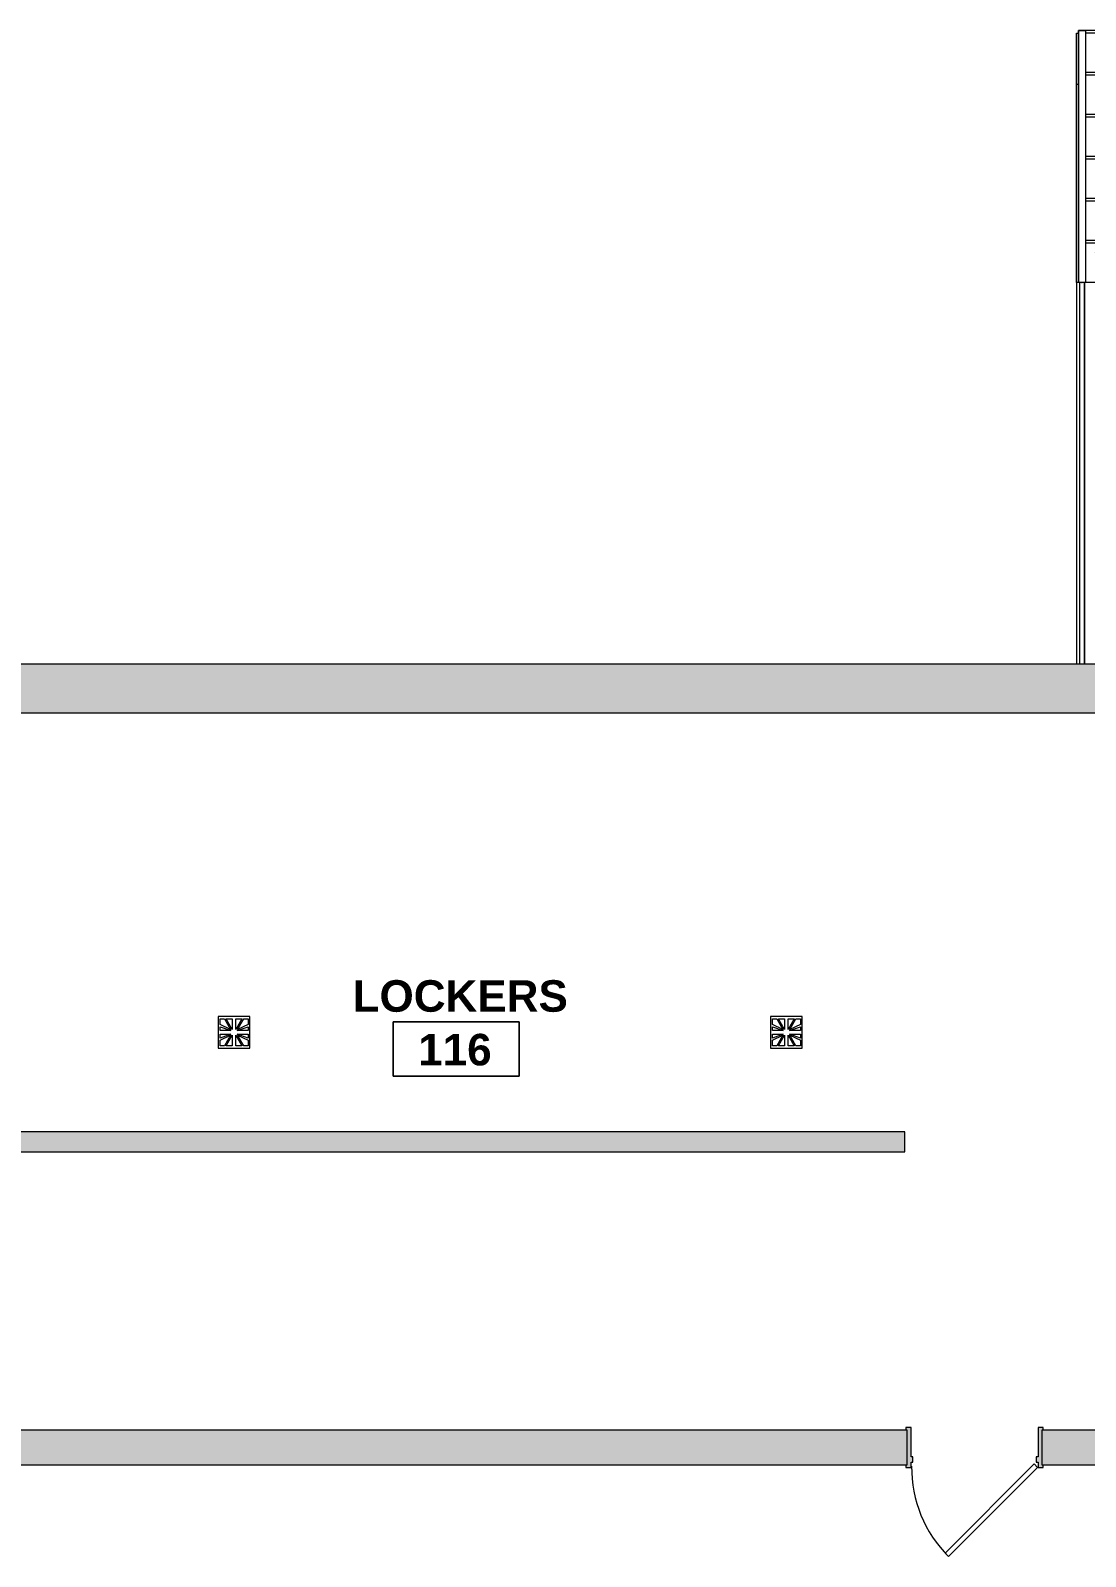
# Model space of a CAD drawing. Header units: inches. Extents: x 899 to 4491, y -721 to 1008.
# Drawn here: x 2634.9 to 2936.1, y 182.3 to 618.1 of the extents above; entities that cross this region are included whole.
import ezdxf

# ---------------------------------------------------------------- set-up
doc = ezdxf.new("R2010")
doc.units = ezdxf.units.IN
doc.header["$MEASUREMENT"] = 0
doc.linetypes.add('Overhead 1_16_', pattern=[0.101562, 0.0625, -0.039062])
for name, color, linetype, lineweight in [('A-AREA-IDEN', 2, 'Continuous', 9), ('A-DOOR', 31, 'Continuous', 13), ('A-FLOR', 192, 'Continuous', 13), ('A-FLOR-HRAL', 11, 'Continuous', 13), ('A-WALL', 113, 'Continuous', 13), ('A-WALL-PATT', 111, 'Continuous', 13), ('P-SANR-FIXT', 6, 'Continuous', 13), ('S-STRS', 31, 'Continuous', 13)]:
    doc.layers.add(name, color=color, linetype=linetype, lineweight=lineweight)
doc.styles.add('Swis721 Lt BT_B', font='', dxfattribs={"height": 9})
doc.styles.get('Swis721 Lt BT_B').set_extended_font_data('Swis721 Lt BT', bold=True)
pattern_1 = [(0, (3208.535, 0), (30.72, 7.68), [1.267, -21.773, 1.267, -21.773, -122.88]), (0, (3208.535, 0), (30.72, 7.68), [-46.08, 1.267, -44.813, 1.267, -21.773, -53.76]), (0, (3208.535, 0), (30.72, 7.68), [-115.2, 1.267, -14.093, 1.267, -37.133]), (120, (3220.055, 3.84), (-22.011075, 22.7643), [1.267, -21.773, 1.267, -21.773, -122.88]), (120, (3220.055, 3.84), (-22.011075, 22.7643), [-46.08, 1.267, -44.813, 1.267, -21.773, -53.76]), (120, (3220.055, 3.84), (-22.011075, 22.7643), [-115.2, 1.267, -14.093, 1.267, -37.133]), (240, (3223.895, 19.2), (-8.708925, -30.4443), [1.267, -21.773, 1.267, -21.773, -122.88]), (240, (3223.895, 19.2), (-8.708925, -30.4443), [-46.08, 1.267, -44.813, 1.267, -21.773, -53.76]), (240, (3223.895, 19.2), (-8.708925, -30.4443), [-115.2, 1.267, -14.093, 1.267, -37.133])]

# ---------------------------------------------------------------- blocks, each defined once
blk = doc.blocks.new('Door - Single - Solid Door 36_ x 84_-7219896-FIRST FLOOR CONSTRUCTION')
at = {"layer": 'A-DOOR'}
h = blk.add_hatch(color=250, dxfattribs=at)
h.paths.add_polyline_path([(-14.13, 5.78), (-15.63, 5.78), (-15.63, 5.03), (-15.26, 5.03), (-15.26, -4.85), (-15.63, -4.85), (-15.63, -5.6), (-14.13, -5.6), (-14.13, 2.78), (-13.63, 2.78), (-13.63, 4.28), (-14.13, 4.28), (-14.13, 5.03)], flags=0)
h.paths.add_polyline_path([(22.12, 5.78), (22.12, 4.28), (21.62, 4.28), (21.62, 2.78), (22.12, 2.78), (22.12, -5.6), (23.62, -5.6), (23.62, -4.85), (23.24, -4.85), (23.24, 5.03), (23.62, 5.03), (23.62, 5.78), (23.24, 5.78)], flags=0)
at = {"layer": 'A-DOOR', "color": 8, "lineweight": 20}
for p, q in [((-14.01, 5.78), (11.45, 31.23)), ((11.45, 31.23), (12.42, 30.26)), ((12.42, 30.26), (-13.03, 4.8)), ((-15.63, 5.78), (-15.63, 5.03)), ((-14.13, 5.78), (-15.63, 5.78)), ((-14.13, 4.28), (-14.13, 5.78)), ((-13.03, 4.8), (-14.01, 5.78)), ((23.62, 5.78), (22.12, 5.78)), ((22.12, 5.78), (22.12, 4.28)), ((23.62, 5.03), (23.62, 5.78)), ((-13.63, 4.28), (-14.13, 4.28)), ((-14.13, -5.6), (-14.13, 2.78)), ((-14.13, 2.78), (-13.63, 2.78)), ((-13.63, 2.78), (-13.63, 4.28)), ((22.12, 4.28), (21.62, 4.28)), ((21.62, 4.28), (21.62, 2.78)), ((21.62, 2.78), (22.12, 2.78)), ((22.12, 2.78), (22.12, -5.6)), ((-15.63, -4.85), (-15.63, -5.6)), ((-15.63, -5.6), (-14.13, -5.6)), ((22.12, -5.6), (23.62, -5.6)), ((23.62, -5.6), (23.62, -4.85))]:
    blk.add_line(p, q, dxfattribs=at)
at = {"layer": 'A-DOOR', "lineweight": 9}
blk.add_arc((-14.01, 5.78), 36, 359.5, 45, dxfattribs=at)
blk = doc.blocks.new('Top Rail Type - Top Rail_Internal_-6878798-FIRST FLOOR CONSTRUCTION')
at = {"layer": 'A-FLOR-HRAL', "lineweight": 9}
for p, q in [((-274.39, 618.11), (-272.39, 618.11)), ((-274.39, 546.11), (-274.39, 618.11)), ((-272.39, 618.11), (-272.39, 546.11)), ((-274.14, 546.11), (-274.39, 546.11)), ((-272.39, 546.11), (-272.64, 546.11))]:
    blk.add_line(p, q, dxfattribs=at)
blk = doc.blocks.new('Top Rail Type - Top Rail_Internal_-V5-FIRST FLOOR CONSTRUCTION')
at = {"layer": 'A-FLOR-HRAL', "lineweight": 9}
for p, q in [((-272.39, 618.11), (-274.39, 618.11)), ((-274.39, 618.11), (-274.39, 546.11)), ((-272.39, 618.11), (-272.39, 546.11)), ((-274.14, 546.11), (-274.39, 546.11)), ((-272.39, 546.11), (-272.64, 546.11))]:
    blk.add_line(p, q, dxfattribs=at)
blk = doc.blocks.new('Floor Drain 9L x 9W - Floor Drain 9L x 9W-V7-FIRST FLOOR CONSTRUCTION')
at = {"layer": 'P-SANR-FIXT', "lineweight": 9}
for p, q in [((4.5, 4.5), (-4.5, 4.5)), ((-4.5, 4.5), (-4.5, -4.5)), ((4.5, -4.5), (4.5, 4.5)), ((-4, 2.21), (-4, 3.83)), ((-4, 3.83), (-2.75, 3.83)), ((-0.99, 0.8), (-4, 2.21)), ((-4, 1.63), (-0.91, 0.5)), ((-4, 0.5), (-4, 1.63)), ((-0.91, 0.5), (-4, 0.5)), ((-2.75, 3.83), (-0.99, 0.8)), ((-0.5, 0.83), (-2.25, 3.83)), ((-2.25, 3.83), (-0.5, 3.83)), ((-0.5, 3.83), (-0.5, 0.83)), ((0.5, 3.83), (2.25, 3.83)), ((2.25, 3.83), (0.5, 0.83)), ((0.5, 0.83), (0.5, 3.83)), ((0.91, 0.5), (4, 1.63)), ((4, 0.5), (0.91, 0.5)), ((0.99, 0.8), (2.75, 3.83)), ((4, 2.21), (0.99, 0.8)), ((2.75, 3.83), (4, 3.83)), ((4, 3.83), (4, 2.21)), ((4, 1.63), (4, 0.5)), ((-4, -1.63), (-4, -0.5)), ((-4, -0.5), (-0.91, -0.5)), ((-0.91, -0.5), (-4, -1.63)), ((-4, -2.21), (-0.99, -0.8)), ((-4, -3.83), (-4, -2.21)), ((-2.75, -3.83), (-4, -3.83)), ((-0.99, -0.8), (-2.75, -3.83)), ((-2.25, -3.83), (-0.5, -0.83)), ((-0.5, -3.83), (-2.25, -3.83)), ((-0.5, -0.83), (-0.5, -3.83)), ((0.5, -3.83), (0.5, -0.83)), ((0.5, -0.83), (2.25, -3.83)), ((2.25, -3.83), (0.5, -3.83)), ((4, -1.63), (0.91, -0.5)), ((0.91, -0.5), (4, -0.5)), ((2.75, -3.83), (0.99, -0.8)), ((0.99, -0.8), (4, -2.21)), ((4, -3.83), (2.75, -3.83)), ((4, -0.5), (4, -1.63)), ((4, -2.21), (4, -3.83)), ((-4.5, -4.5), (4.5, -4.5))]:
    blk.add_line(p, q, dxfattribs=at)
blk = doc.blocks.new('Top Rail Type - Top Rail_Internal_-7191299-FIRST FLOOR CONSTRUCTION')
at = {"layer": 'A-FLOR-HRAL', "lineweight": 9}
for p, q in [((-274.14, 546.11), (-274.14, 437.09)), ((-273.49, 546.11), (-273.3, 546.11)), ((-272.64, 437.09), (-272.64, 546.11))]:
    blk.add_line(p, q, dxfattribs=at)
blk = doc.blocks.new('Top Rail Type - Top Rail_Internal_-V52-FIRST FLOOR CONSTRUCTION')
at = {"layer": 'A-FLOR-HRAL', "lineweight": 9}
for p, q in [((-272.64, 546.11), (-274.14, 546.11)), ((-274.14, 546.11), (-274.14, 437.09)), ((-272.64, 546.11), (-272.64, 437.09))]:
    blk.add_line(p, q, dxfattribs=at)
blk = doc.blocks.new('Room Tag - Room Name and Number-3379422-FIRST FLOOR CONSTRUCTION')
at = {"layer": 'A-AREA-IDEN'}
for p, q in [((-0.1881, -0.1636), (-0.1881, -0.0018)), ((-0.1881, -0.0018), (0.1869, -0.0018)), ((0.1869, -0.0018), (-0.1881, -0.0018)), ((-0.1881, -0.0018), (-0.1881, -0.1636)), ((0.1869, -0.0018), (0.1869, -0.1636)), ((0.1869, -0.1636), (0.1869, -0.0018)), ((0.1869, -0.1636), (-0.1881, -0.1636)), ((-0.1881, -0.1636), (0.1869, -0.1636))]:
    blk.add_line(p, q, dxfattribs=at)

msp = doc.modelspace()

# ---------------------------------------------------------------- hatches: boundary and pattern name
at = {"layer": 'A-WALL-PATT', "lineweight": 9}
for points in [[(2987.33, 423.21), (2987.33, 437.09), (2472.17, 437.09), (2472.17, 423.21), (2986.64, 423.21)], [(2881.31, 297.89), (2884.51, 297.89), (2884.51, 303.52), (2522.77, 303.52), (2522.77, 297.89), (2858.81, 297.89)]]:
    msp.add_hatch(color=7, dxfattribs=at).paths.add_polyline_path(points, flags=0)
h = msp.add_hatch(color=7, dxfattribs=at)
h.paths.add_polyline_path([(2881.31, 208.48), (2885.22, 208.48), (2885.22, 218.36), (2187.09, 218.36), (2187.09, 208.48), (2783.43, 208.48)], flags=0)
h.paths.add_polyline_path([(2973.97, 208.48), (2982.85, 208.48), (2982.85, 218.36), (2923.72, 218.36), (2923.72, 208.48)], flags=0)
at = {"layer": 'S-STRS', "lineweight": 9}
h = msp.add_hatch(dxfattribs=at)
h.set_pattern_fill('FP_5', style=0, pattern_type=2)
h.set_pattern_definition(pattern_1)
h.paths.add_polyline_path([(3000.48, 606.11), (3000.48, 618.11), (2936.14, 618.11), (2936.14, 606.11)], flags=0)
h = msp.add_hatch(dxfattribs=at)
h.set_pattern_fill('FP_5', style=0, pattern_type=2)
h.set_pattern_definition(pattern_1)
h.paths.add_polyline_path([(3000.48, 594.11), (3000.48, 606.11), (2936.14, 606.11), (2936.14, 594.11)], flags=0)
h = msp.add_hatch(dxfattribs=at)
h.set_pattern_fill('FP_5', style=0, pattern_type=2)
h.set_pattern_definition(pattern_1)
h.paths.add_polyline_path([(3000.48, 582.11), (3000.48, 594.11), (2936.14, 594.11), (2936.14, 582.11)], flags=0)
h = msp.add_hatch(dxfattribs=at)
h.set_pattern_fill('FP_5', style=0, pattern_type=2)
h.set_pattern_definition(pattern_1)
h.paths.add_polyline_path([(3000.48, 570.11), (3000.48, 582.11), (2936.14, 582.11), (2936.14, 570.11)], flags=0)
h = msp.add_hatch(dxfattribs=at)
h.set_pattern_fill('FP_5', style=0, pattern_type=2)
h.set_pattern_definition(pattern_1)
h.paths.add_polyline_path([(3000.48, 558.11), (3000.48, 570.11), (2936.14, 570.11), (2936.14, 558.11), (2972.73, 558.11)], flags=0)
h = msp.add_hatch(dxfattribs=at)
h.set_pattern_fill('FP_5', style=0, pattern_type=2)
h.set_pattern_definition(pattern_1)
h.paths.add_polyline_path([(2936.14, 546.11), (3000.48, 546.11), (3000.48, 558.11), (2936.14, 558.11)], flags=0)

# ---------------------------------------------------------------- linework, layer by layer
at = {"layer": 'A-FLOR'}
for p, q in [((2934.14, 546.11), (2933.57, 546.11)), ((2933.57, 546.11), (2933.57, 437.09)), ((3000.48, 546.11), (2936.14, 546.11))]:
    msp.add_line(p, q, dxfattribs=at)
at = {"layer": 'A-WALL', "lineweight": 9}
for p, q in [((2933.57, 546.11), (2933.57, 617.35)), ((2933.57, 617.35), (2934.14, 617.35)), ((2933.57, 602.82), (2934.14, 602.82))]:
    msp.add_line(p, q, dxfattribs=at)
at = {"layer": 'A-WALL', "color": 8, "lineweight": 20}
for p, q in [((2987.33, 437.09), (2472.17, 437.09)), ((2458.29, 423.21), (2987.33, 423.21)), ((2884.51, 303.52), (2522.77, 303.52)), ((2884.51, 297.89), (2884.51, 303.52)), ((2522.77, 297.89), (2884.51, 297.89)), ((2885.22, 218.36), (2508.67, 218.36)), ((2885.22, 208.48), (2885.22, 218.36)), ((2982.85, 218.36), (2923.72, 218.36)), ((2923.72, 218.36), (2923.72, 208.48)), ((2187.09, 208.48), (2885.22, 208.48)), ((2923.72, 208.48), (2973.97, 208.48))]:
    msp.add_line(p, q, dxfattribs=at)
at = {"layer": 'S-STRS', "lineweight": 9}
for p, q in [((3000.48, 618.11), (2936.14, 618.11)), ((3000.48, 606.11), (2936.14, 606.11)), ((3000.48, 594.11), (2936.14, 594.11)), ((3000.48, 582.11), (2936.14, 582.11)), ((3000.48, 570.11), (2936.14, 570.11)), ((3000.48, 558.11), (2936.14, 558.11))]:
    msp.add_line(p, q, dxfattribs=at)
at = {"layer": 'S-STRS', "linetype": 'Overhead 1_16_', "lineweight": 9}
for p, q in [((3000.48, 617.36), (2936.14, 617.36)), ((3000.48, 605.36), (2936.14, 605.36)), ((3000.48, 593.36), (2936.14, 593.36)), ((3000.48, 581.36), (2936.14, 581.36)), ((3000.48, 569.36), (2936.14, 569.36)), ((3000.48, 557.36), (2936.14, 557.36))]:
    msp.add_line(p, q, dxfattribs=at)

# ---------------------------------------------------------------- block references
at = {"layer": 'A-AREA-IDEN', "xscale": 95.99999999999994, "yscale": 95.99999999999994, "zscale": 95.99999999999994}
msp.add_blockref('Room Tag - Room Name and Number-3379422-FIRST FLOOR CONSTRUCTION', (2756.47, 335.14), dxfattribs=at)
at = {"layer": 'A-DOOR', "rotation": 180}
msp.add_blockref('Door - Single - Solid Door 36_ x 84_-7219896-FIRST FLOOR CONSTRUCTION', (2908.47, 213.51), dxfattribs=at)
at = {"layer": 'A-FLOR-HRAL', "lineweight": 9}
for name in ['Top Rail Type - Top Rail_Internal_-6878798-FIRST FLOOR CONSTRUCTION', 'Top Rail Type - Top Rail_Internal_-V5-FIRST FLOOR CONSTRUCTION', 'Top Rail Type - Top Rail_Internal_-7191299-FIRST FLOOR CONSTRUCTION', 'Top Rail Type - Top Rail_Internal_-V52-FIRST FLOOR CONSTRUCTION']:
    msp.add_blockref(name, (3208.53, 0), dxfattribs=at)
at = {"layer": 'P-SANR-FIXT', "lineweight": 9}
for p in [(2692.99, 331.96), (2850.72, 331.96)]:
    msp.add_blockref('Floor Drain 9L x 9W - Floor Drain 9L x 9W-V7-FIRST FLOOR CONSTRUCTION', p, dxfattribs=at)

# ---------------------------------------------------------------- texts
at = {"layer": 'A-AREA-IDEN', "char_height": 9, "attachment_point": 1, "style": 'Swis721 Lt BT_B'}
for s, insert, width in [('LOCKERS', (2726.85, 346.86), 71.508), ('116', (2745.58, 331.54), 25.452)]:
    msp.add_mtext(s, dxfattribs=dict(at, insert=insert, width=width))

doc.saveas('drawing.dxf')
